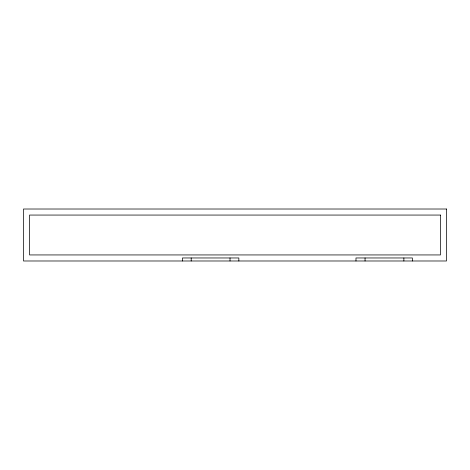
<?xml version="1.0" encoding="UTF-8"?>
<svg xmlns="http://www.w3.org/2000/svg" width="470" height="470" viewBox="0 0 470 470"><rect width="100%" height="100%" fill="white"/><g stroke="black" fill="none" stroke-linecap="round" stroke-linejoin="round"><path stroke-width="0.7" d="M412.384 260.985L412.384 257.965L355.978 257.965L355.978 260.985M403.877 257.965L403.877 260.985M365.055 257.965L365.055 260.985M238.854 260.985L238.854 257.965L182.442 257.965L182.442 260.985M230.018 257.965L230.018 260.985M191.19 257.965L191.19 260.985M446.5 209.015L23.5 209.015L23.5 260.985L446.5 260.985L446.5 209.015M440.455 215.06L29.545 215.06L29.545 254.94L440.455 254.94L440.455 215.06"/></g></svg>
